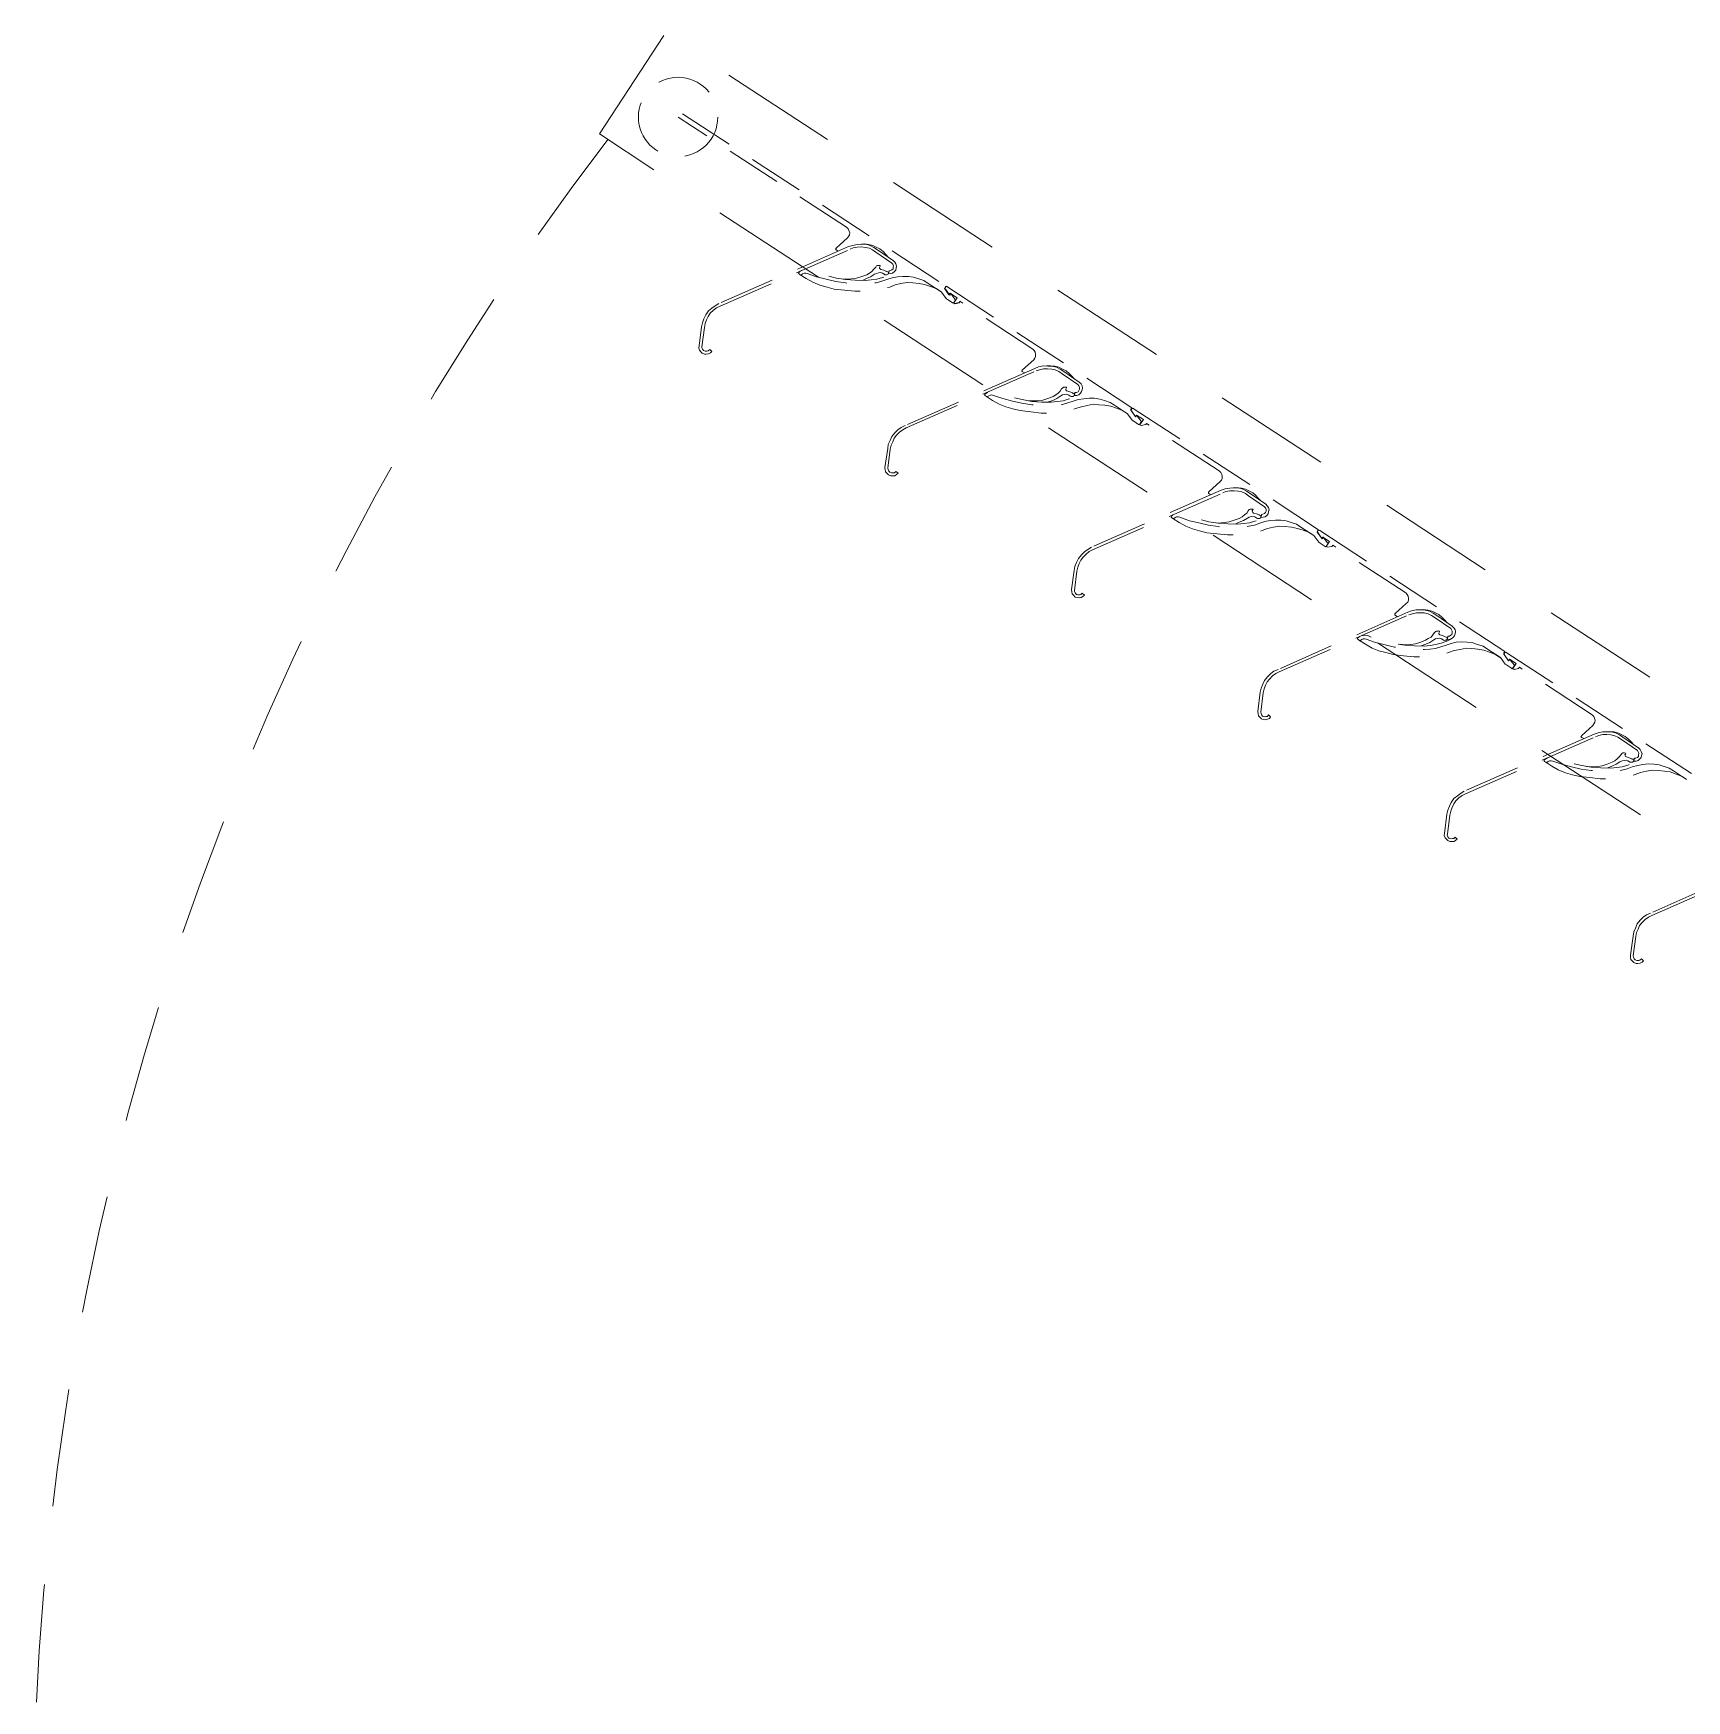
# Model space of a CAD drawing. Header units: centimetres. Extents: x -6341 to 23117, y -10090 to 8065.
# Drawn here: x 4838.4 to 4912.6, y -4067.7 to -3992.8 of the extents above; entities that cross this region are included whole.
import ezdxf

# ---------------------------------------------------------------- set-up
doc = ezdxf.new("R2010")
doc.units = ezdxf.units.CM
doc.header["$LTSCALE"] = 12.7
doc.linetypes.add('Style de ligne -13', pattern=[0.295276, 0.19685, -0.098425])
doc.linetypes.add('Style de ligne -17', pattern=[0.694444, 0.41656, -0.277884])
doc.layers.add('B Général', color=7, linetype='Continuous', lineweight=5)

# ---------------------------------------------------------------- blocks, each defined once
blk = doc.blocks.new('Groupe-199-1')
at = {"layer": 'B Général', "color": 7, "linetype": 'Style de ligne -13', "lineweight": 5}
for p, q in [((4874.889, -4001.529), (4867.325, -3996.582)), ((4867.526, -3996.436), (4879.356, -4004.173)), ((4874.979, -4002.398), (4869.154, -4004.961)), ((4869.208, -4005.073), (4875.051, -4002.52)), ((4876.208, -4002.645), (4876.923, -4003.138)), ((4876.992, -4003.032), (4876.278, -4002.539)), ((4876.797, -4003.485), (4876.763, -4003.615)), ((4879.136, -4004.433), (4878.551, -4004.051)), ((4879.392, -4004.196), (4887.7, -4009.63)), ((4879.367, -4004.737), (4879.136, -4004.433)), ((4879.698, -4004.927), (4879.848, -4004.697)), ((4879.698, -4004.927), (4879.848, -4004.697)), ((4883.25, -4006.998), (4879.973, -4004.855)), ((4868.377, -4005.996), (4868.267, -4006.86)), ((4868.396, -4006.894), (4868.506, -4006.03)), ((4868.838, -4007.107), (4868.744, -4007.02)), ((4883.34, -4007.866), (4877.515, -4010.43)), ((4877.569, -4010.541), (4883.394, -4007.977)), ((4885.336, -4008.489), (4884.639, -4008.007)), ((4884.569, -4008.114), (4885.266, -4008.595)), ((4882.983, -4009.302), (4883.218, -4009.329)), ((4885.14, -4008.942), (4885.124, -4009.083)), ((4887.497, -4009.902), (4886.912, -4009.52)), ((4887.711, -4010.194), (4887.497, -4009.902)), ((4887.753, -4009.665), (4896.079, -4015.11)), ((4888.059, -4010.396), (4888.21, -4010.166)), ((4891.611, -4012.467), (4888.352, -4010.335)), ((4876.738, -4011.464), (4876.61, -4012.317)), ((4876.74, -4012.351), (4876.849, -4011.487)), ((4877.2, -4012.576), (4877.105, -4012.488)), ((4891.701, -4013.335), (4885.876, -4015.899)), ((4885.93, -4016.01), (4891.773, -4013.457)), ((4892.93, -4013.582), (4893.645, -4014.075)), ((4893.715, -4013.969), (4893, -4013.476)), ((4893.519, -4014.422), (4893.503, -4014.563)), ((4895.858, -4015.371), (4895.273, -4014.988)), ((4896.09, -4015.674), (4895.858, -4015.371)), ((4896.132, -4015.145), (4904.44, -4020.579)), ((4896.42, -4015.865), (4896.571, -4015.634)), ((4899.99, -4017.947), (4896.713, -4015.803)), ((4885.099, -4016.933), (4884.989, -4017.797)), ((4885.118, -4017.831), (4885.228, -4016.967)), ((4885.561, -4018.044), (4885.466, -4017.957)), ((4900.08, -4018.815), (4894.255, -4021.379)), ((4894.309, -4021.49), (4900.134, -4018.926)), ((4901.309, -4019.062), (4902.006, -4019.544)), ((4902.076, -4019.437), (4901.379, -4018.956)), ((4901.88, -4019.891), (4901.864, -4020.032)), ((4904.237, -4020.851), (4903.652, -4020.468)), ((4904.493, -4020.614), (4912.819, -4026.059)), ((4904.451, -4021.142), (4904.237, -4020.851)), ((4904.799, -4021.345), (4904.949, -4021.114)), ((4908.351, -4023.415), (4905.092, -4021.283)), ((4893.46, -4022.401), (4893.35, -4023.265)), ((4893.48, -4023.299), (4893.589, -4022.435)), ((4893.922, -4023.513), (4893.827, -4023.426)), ((4908.441, -4024.283), (4902.616, -4026.847)), ((4902.67, -4026.958), (4908.513, -4024.406)), ((4909.67, -4024.531), (4910.385, -4025.024)), ((4910.455, -4024.917), (4909.74, -4024.425)), ((4910.259, -4025.371), (4910.225, -4025.501)), ((4912.598, -4026.319), (4912.013, -4025.937)), ((4901.839, -4027.882), (4901.729, -4028.746)), ((4901.858, -4028.78), (4901.968, -4027.916)), ((4902.301, -4028.993), (4902.206, -4028.906)), ((4916.802, -4029.752), (4910.977, -4032.316)), ((4911.031, -4032.427), (4916.856, -4029.863)), ((4910.2, -4033.35), (4910.072, -4034.202)), ((4910.202, -4034.237), (4910.312, -4033.373)), ((4910.662, -4034.461), (4910.567, -4034.374))]:
    blk.add_line(p, q, dxfattribs=at)
at = {"layer": 'B Général', "color": 7, "linetype": 'Style de ligne -13', "lineweight": 5, "flags": 128}
for points in [[(4874.517, -4002.601), (4874.428, -4002.543), (4874.393, -4002.52), (4874.416, -4002.485), (4874.428, -4002.467), (4874.928, -4002.01), (4874.975, -4001.94), (4875.021, -4001.869), (4875.032, -4001.775), (4874.996, -4001.675), (4874.966, -4001.605), (4874.889, -4001.529)], [(4876.278, -4002.539), (4876.118, -4002.435), (4875.947, -4002.348), (4875.753, -4002.297), (4875.553, -4002.293), (4875.371, -4002.3), (4875.166, -4002.343), (4874.979, -4002.398)], [(4875.051, -4002.52), (4875.191, -4002.46), (4875.367, -4002.423), (4875.549, -4002.416), (4875.737, -4002.438), (4875.913, -4002.477), (4876.049, -4002.541), (4876.208, -4002.645)], [(4876.762, -4002.881), (4876.661, -4002.764), (4876.525, -4002.625), (4876.377, -4002.503), (4876.224, -4002.428), (4876.07, -4002.353), (4875.876, -4002.302), (4875.688, -4002.28), (4875.524, -4002.299)], [(4878.551, -4004.051), (4878.356, -4003.924), (4878.127, -4003.849), (4877.897, -4003.775), (4877.662, -4003.748), (4877.415, -4003.738), (4877.175, -4003.758), (4876.94, -4003.807), (4876.694, -4003.874), (4876.466, -4003.952), (4876.22, -4004.019), (4875.968, -4004.056), (4875.727, -4004.076), (4875.281, -4004.062), (4874.846, -4004.031), (4874.406, -4003.97), (4873.97, -4003.862), (4873.535, -4003.755), (4873.123, -4003.611), (4873.058, -4003.594), (4872.982, -4003.595), (4872.911, -4003.625), (4872.859, -4003.667), (4872.847, -4003.684), (4872.812, -4003.661), (4872.759, -4003.626), (4872.741, -4003.615), (4872.735, -4003.585), (4872.746, -4003.568), (4872.811, -4003.508), (4872.892, -4003.461), (4872.998, -4003.454), (4873.086, -4003.436), (4873.18, -4003.447), (4873.58, -4003.607), (4873.998, -4003.704), (4874.434, -4003.811), (4874.845, -4003.878), (4875.28, -4003.909), (4875.726, -4003.923), (4875.996, -4003.897), (4876.248, -4003.86), (4876.494, -4003.793), (4876.734, -4003.697), (4876.968, -4003.572)], [(4874.639, -4003.845), (4874.857, -4003.86), (4875.115, -4003.852), (4875.338, -4003.821), (4875.566, -4003.743), (4875.794, -4003.664), (4875.917, -4003.593), (4876.022, -4003.51), (4876.109, -4003.415), (4876.196, -4003.32)], [(4876.196, -4003.32), (4876.231, -4003.267), (4876.272, -4003.243), (4876.348, -4003.243), (4876.395, -4003.248), (4876.395, -4003.248), (4876.401, -4003.277), (4876.367, -4003.33), (4876.373, -4003.36), (4876.397, -4003.401), (4876.432, -4003.424), (4876.562, -4003.458), (4876.679, -4003.51), (4876.697, -4003.521), (4876.744, -4003.527), (4876.762, -4003.538), (4876.75, -4003.556), (4876.768, -4003.568), (4876.763, -4003.615), (4876.71, -4003.656), (4876.681, -4003.662), (4876.604, -4003.663), (4876.587, -4003.651), (4876.569, -4003.64), (4876.498, -4003.593), (4876.416, -4003.565), (4876.328, -4003.583), (4876.24, -4003.602), (4876.14, -4003.638), (4875.965, -4003.751), (4875.784, -4003.835), (4875.603, -4003.918)], [(4876.763, -4003.615), (4876.868, -4003.608), (4876.956, -4003.59), (4877.032, -4003.513), (4877.096, -4003.453), (4877.107, -4003.359), (4877.135, -4003.277), (4877.099, -4003.177), (4877.052, -4003.096), (4876.992, -4003.032)], [(4876.923, -4003.138), (4876.964, -4003.19), (4876.994, -4003.26), (4876.977, -4003.325), (4876.978, -4003.402), (4876.926, -4003.443), (4876.855, -4003.473), (4876.797, -4003.485)], [(4874.338, -4004.305), (4874.014, -4004.22), (4873.691, -4004.135), (4873.373, -4004.003), (4873.078, -4003.835), (4872.812, -4003.661)], [(4879.118, -4004.422), (4878.905, -4004.283), (4878.658, -4004.197), (4878.393, -4004.099), (4878.14, -4004.06), (4877.858, -4004.028), (4877.611, -4004.018), (4877.33, -4004.062), (4877.066, -4004.117), (4876.826, -4004.213), (4876.551, -4004.286), (4876.276, -4004.359), (4876.012, -4004.414), (4875.736, -4004.41), (4875.261, -4004.403), (4874.791, -4004.348), (4874.338, -4004.305)], [(4879.848, -4004.697), (4879.529, -4004.489), (4879.483, -4004.559), (4879.305, -4004.291), (4879.287, -4004.279), (4879.31, -4004.244), (4879.333, -4004.208), (4879.356, -4004.173), (4879.392, -4004.196)], [(4879.709, -4004.91), (4879.756, -4004.839), (4879.767, -4004.821), (4879.755, -4004.763), (4879.565, -4004.512), (4879.519, -4004.583), (4879.305, -4004.291), (4879.287, -4004.279), (4879.31, -4004.244), (4879.356, -4004.173)], [(4879.848, -4004.697), (4879.547, -4004.5), (4879.501, -4004.571), (4879.322, -4004.303), (4879.305, -4004.291), (4879.31, -4004.244), (4879.333, -4004.208), (4879.374, -4004.185), (4879.41, -4004.208)], [(4869.154, -4004.961), (4868.991, -4005.057), (4868.845, -4005.164), (4868.687, -4005.288), (4868.572, -4005.466), (4868.485, -4005.637), (4868.416, -4005.819), (4868.377, -4005.996)], [(4868.506, -4006.03), (4868.546, -4005.853), (4868.603, -4005.688), (4868.678, -4005.535), (4868.771, -4005.393), (4868.91, -4005.257), (4869.056, -4005.15), (4869.208, -4005.073)], [(4879.709, -4004.91), (4879.668, -4004.934), (4879.633, -4004.91), (4879.42, -4004.771), (4879.367, -4004.737)], [(4879.973, -4004.855), (4879.938, -4004.908), (4879.733, -4004.951), (4879.698, -4004.927)], [(4879.991, -4004.866), (4879.956, -4004.919), (4879.751, -4004.962), (4879.698, -4004.927)], [(4868.267, -4006.86), (4868.256, -4006.954), (4868.292, -4007.053), (4868.351, -4007.117), (4868.411, -4007.181), (4868.511, -4007.221), (4868.587, -4007.221), (4868.693, -4007.214), (4868.774, -4007.166), (4868.838, -4007.107)], [(4868.744, -4007.02), (4868.68, -4007.079), (4868.621, -4007.091), (4868.545, -4007.092), (4868.462, -4007.063), (4868.421, -4007.011), (4868.391, -4006.941), (4868.396, -4006.894)], [(4882.878, -4008.07), (4882.772, -4008), (4882.754, -4007.989), (4882.777, -4007.953), (4882.789, -4007.935), (4883.29, -4007.479), (4883.336, -4007.408), (4883.365, -4007.326), (4883.375, -4007.232), (4883.357, -4007.144), (4883.309, -4007.062), (4883.25, -4006.998)], [(4884.639, -4008.007), (4884.479, -4007.903), (4884.308, -4007.817), (4884.114, -4007.765), (4883.915, -4007.761), (4883.715, -4007.757), (4883.51, -4007.8), (4883.34, -4007.866)], [(4883.394, -4007.977), (4883.552, -4007.929), (4883.728, -4007.892), (4883.91, -4007.885), (4884.098, -4007.906), (4884.257, -4007.934), (4884.41, -4008.009), (4884.569, -4008.114)], [(4885.123, -4008.349), (4885.022, -4008.233), (4884.886, -4008.093), (4884.738, -4007.971), (4884.585, -4007.896), (4884.414, -4007.81), (4884.237, -4007.77), (4884.049, -4007.748), (4883.867, -4007.756)], [(4883.218, -4009.329), (4883.476, -4009.321), (4883.699, -4009.29), (4883.927, -4009.211), (4884.156, -4009.133), (4884.278, -4009.061), (4884.383, -4008.978), (4884.47, -4008.884), (4884.54, -4008.777)], [(4884.54, -4008.777), (4884.592, -4008.736), (4884.633, -4008.712), (4884.709, -4008.711), (4884.739, -4008.705), (4884.756, -4008.717), (4884.763, -4008.746), (4884.728, -4008.799), (4884.734, -4008.828), (4884.758, -4008.869), (4884.775, -4008.881), (4884.905, -4008.915), (4885.023, -4008.967), (4885.058, -4008.99), (4885.105, -4008.995), (4885.123, -4009.007), (4885.111, -4009.025), (4885.129, -4009.036), (4885.106, -4009.072), (4885.071, -4009.125), (4885.042, -4009.131), (4884.966, -4009.132), (4884.93, -4009.108), (4884.93, -4009.108), (4884.859, -4009.062), (4884.759, -4009.022), (4884.671, -4009.04), (4884.583, -4009.059), (4884.502, -4009.106), (4884.326, -4009.219), (4884.145, -4009.303), (4883.946, -4009.375)], [(4885.124, -4009.083), (4885.229, -4009.077), (4885.317, -4009.058), (4885.393, -4008.981), (4885.439, -4008.91), (4885.468, -4008.828), (4885.479, -4008.734), (4885.46, -4008.646), (4885.413, -4008.564), (4885.336, -4008.489)], [(4885.266, -4008.595), (4885.308, -4008.647), (4885.338, -4008.717), (4885.338, -4008.794), (4885.321, -4008.858), (4885.287, -4008.912), (4885.216, -4008.942), (4885.14, -4008.942)], [(4886.912, -4009.52), (4886.717, -4009.392), (4886.47, -4009.306), (4886.258, -4009.244), (4886.005, -4009.205), (4885.776, -4009.207), (4885.536, -4009.226), (4885.284, -4009.264), (4885.055, -4009.342), (4884.827, -4009.42), (4884.581, -4009.487), (4884.329, -4009.525), (4884.089, -4009.544), (4883.642, -4009.531), (4883.208, -4009.499), (4882.749, -4009.427), (4882.331, -4009.331), (4881.896, -4009.223), (4881.484, -4009.08), (4881.401, -4009.051), (4881.343, -4009.064), (4881.272, -4009.094), (4881.22, -4009.135), (4881.191, -4009.141), (4881.173, -4009.13), (4881.12, -4009.095), (4881.084, -4009.072), (4881.096, -4009.054), (4881.09, -4009.025), (4881.172, -4008.977), (4881.253, -4008.929), (4881.341, -4008.911), (4881.447, -4008.904), (4881.541, -4008.915), (4881.942, -4009.076), (4882.359, -4009.172), (4882.777, -4009.268), (4883.206, -4009.347), (4883.641, -4009.378), (4884.07, -4009.38), (4884.339, -4009.354), (4884.609, -4009.328), (4884.837, -4009.25), (4885.095, -4009.166), (4885.329, -4009.04)], [(4882.682, -4009.762), (4882.358, -4009.677), (4882.034, -4009.592), (4881.734, -4009.471), (4881.439, -4009.304), (4881.173, -4009.13)], [(4887.479, -4009.89), (4887.249, -4009.74), (4887.002, -4009.654), (4886.754, -4009.568), (4886.484, -4009.518), (4886.219, -4009.496), (4885.955, -4009.475), (4885.691, -4009.53), (4885.428, -4009.586), (4885.17, -4009.67), (4884.912, -4009.754), (4884.637, -4009.827), (4884.356, -4009.871), (4884.098, -4009.879), (4883.622, -4009.871), (4883.152, -4009.817), (4882.682, -4009.762)], [(4888.053, -4010.367), (4888.099, -4010.296), (4888.111, -4010.278), (4888.116, -4010.231), (4887.908, -4009.969), (4887.862, -4010.04), (4887.666, -4009.76), (4887.648, -4009.748), (4887.654, -4009.701), (4887.7, -4009.63)], [(4888.21, -4010.166), (4887.908, -4009.969), (4887.862, -4010.04), (4887.684, -4009.771), (4887.666, -4009.76), (4887.671, -4009.713), (4887.695, -4009.677), (4887.735, -4009.653), (4887.753, -4009.665)], [(4888.053, -4010.367), (4888.03, -4010.402), (4887.994, -4010.379), (4887.782, -4010.24), (4887.711, -4010.194)], [(4877.515, -4010.43), (4877.334, -4010.514), (4877.188, -4010.621), (4877.049, -4010.757), (4876.915, -4010.923), (4876.846, -4011.105), (4876.76, -4011.276), (4876.738, -4011.464)], [(4876.849, -4011.487), (4876.889, -4011.31), (4876.964, -4011.157), (4877.021, -4010.992), (4877.132, -4010.862), (4877.271, -4010.726), (4877.417, -4010.619), (4877.569, -4010.541)], [(4888.352, -4010.335), (4888.317, -4010.388), (4888.112, -4010.431), (4888.059, -4010.396)], [(4876.61, -4012.317), (4876.617, -4012.422), (4876.635, -4012.51), (4876.712, -4012.586), (4876.772, -4012.65), (4876.872, -4012.69), (4876.948, -4012.689), (4877.054, -4012.683), (4877.135, -4012.635), (4877.2, -4012.576)], [(4877.105, -4012.488), (4877.041, -4012.548), (4876.982, -4012.56), (4876.906, -4012.561), (4876.823, -4012.532), (4876.782, -4012.479), (4876.752, -4012.409), (4876.74, -4012.351)], [(4891.239, -4013.538), (4891.15, -4013.48), (4891.133, -4013.469), (4891.138, -4013.422), (4891.15, -4013.404), (4891.651, -4012.948), (4891.715, -4012.888), (4891.743, -4012.806), (4891.754, -4012.712), (4891.736, -4012.624), (4891.688, -4012.542), (4891.611, -4012.467)], [(4893, -4013.476), (4892.84, -4013.372), (4892.669, -4013.285), (4892.475, -4013.234), (4892.276, -4013.23), (4892.094, -4013.237), (4891.889, -4013.28), (4891.701, -4013.335)], [(4892.793, -4013.29), (4892.616, -4013.25), (4892.428, -4013.228), (4892.246, -4013.236)], [(4893.484, -4013.818), (4893.383, -4013.702), (4893.247, -4013.562), (4893.117, -4013.451), (4892.946, -4013.365), (4892.793, -4013.29)], [(4891.773, -4013.457), (4891.913, -4013.397), (4892.089, -4013.361), (4892.289, -4013.365), (4892.459, -4013.375), (4892.635, -4013.415), (4892.789, -4013.49), (4892.93, -4013.582)], [(4893.503, -4014.563), (4893.591, -4014.545), (4893.678, -4014.527), (4893.772, -4014.461), (4893.818, -4014.39), (4893.829, -4014.296), (4893.858, -4014.214), (4893.822, -4014.114), (4893.774, -4014.033), (4893.715, -4013.969)], [(4895.273, -4014.988), (4895.079, -4014.861), (4894.849, -4014.786), (4894.619, -4014.712), (4894.384, -4014.685), (4894.138, -4014.675), (4893.897, -4014.695), (4893.663, -4014.744), (4893.434, -4014.822), (4893.206, -4014.901), (4892.942, -4014.956), (4892.69, -4014.993), (4892.45, -4015.013), (4892.004, -4014.999), (4891.569, -4014.968), (4891.128, -4014.907), (4890.693, -4014.8), (4890.275, -4014.703), (4889.845, -4014.549), (4889.78, -4014.532), (4889.704, -4014.532), (4889.634, -4014.562), (4889.581, -4014.604), (4889.57, -4014.622), (4889.534, -4014.598), (4889.481, -4014.564), (4889.463, -4014.552), (4889.457, -4014.523), (4889.469, -4014.505), (4889.533, -4014.446), (4889.632, -4014.41), (4889.72, -4014.391), (4889.808, -4014.373), (4889.902, -4014.384), (4890.303, -4014.545), (4890.738, -4014.652), (4891.156, -4014.748), (4891.567, -4014.815), (4892.002, -4014.847), (4892.448, -4014.86), (4892.718, -4014.835), (4892.97, -4014.797), (4893.216, -4014.73), (4893.456, -4014.634), (4893.69, -4014.509)], [(4891.06, -4015.242), (4890.737, -4015.157), (4890.413, -4015.072), (4890.113, -4014.951), (4889.818, -4014.784), (4889.534, -4014.598)], [(4891.362, -4014.782), (4891.597, -4014.809), (4891.837, -4014.789), (4892.06, -4014.758), (4892.288, -4014.68), (4892.516, -4014.601), (4892.639, -4014.53), (4892.744, -4014.447), (4892.849, -4014.364), (4892.919, -4014.257)], [(4892.919, -4014.257), (4892.953, -4014.204), (4893.012, -4014.192), (4893.071, -4014.18), (4893.118, -4014.185), (4893.135, -4014.197), (4893.124, -4014.214), (4893.089, -4014.268), (4893.113, -4014.308), (4893.119, -4014.338), (4893.154, -4014.361), (4893.284, -4014.395), (4893.402, -4014.447), (4893.419, -4014.458), (4893.484, -4014.475), (4893.484, -4014.475), (4893.49, -4014.505), (4893.49, -4014.505), (4893.485, -4014.552), (4893.45, -4014.605), (4893.403, -4014.599), (4893.327, -4014.6), (4893.309, -4014.589), (4893.309, -4014.589), (4893.22, -4014.531), (4893.138, -4014.502), (4893.05, -4014.52), (4892.962, -4014.539), (4892.88, -4014.586), (4892.705, -4014.7), (4892.506, -4014.772), (4892.325, -4014.856)], [(4893.645, -4014.075), (4893.687, -4014.127), (4893.717, -4014.198), (4893.717, -4014.274), (4893.7, -4014.339), (4893.648, -4014.38), (4893.578, -4014.41), (4893.519, -4014.422)], [(4895.858, -4015.37), (4895.628, -4015.22), (4895.38, -4015.134), (4895.133, -4015.048), (4894.862, -4014.998), (4894.58, -4014.965), (4894.334, -4014.955), (4894.052, -4014.999), (4893.789, -4015.054), (4893.549, -4015.15), (4893.291, -4015.235), (4893.016, -4015.307), (4892.734, -4015.351), (4892.458, -4015.347), (4891.983, -4015.34), (4891.53, -4015.297), (4891.06, -4015.242)], [(4896.432, -4015.847), (4896.478, -4015.776), (4896.49, -4015.758), (4896.477, -4015.7), (4896.287, -4015.449), (4896.241, -4015.52), (4896.027, -4015.228), (4896.009, -4015.217), (4896.032, -4015.181), (4896.079, -4015.11)], [(4896.571, -4015.634), (4896.269, -4015.437), (4896.223, -4015.508), (4896.045, -4015.24), (4896.027, -4015.228), (4896.032, -4015.181), (4896.056, -4015.146), (4896.096, -4015.122), (4896.132, -4015.145)], [(4885.876, -4015.899), (4885.713, -4015.994), (4885.567, -4016.101), (4885.427, -4016.237), (4885.294, -4016.403), (4885.207, -4016.574), (4885.138, -4016.756), (4885.099, -4016.933)], [(4885.228, -4016.967), (4885.268, -4016.79), (4885.325, -4016.626), (4885.4, -4016.472), (4885.51, -4016.342), (4885.65, -4016.206), (4885.778, -4016.087), (4885.93, -4016.01)], [(4896.432, -4015.847), (4896.391, -4015.871), (4896.373, -4015.859), (4896.143, -4015.709), (4896.09, -4015.674)], [(4896.713, -4015.803), (4896.678, -4015.856), (4896.473, -4015.899), (4896.42, -4015.865)], [(4884.989, -4017.797), (4884.996, -4017.902), (4885.014, -4017.99), (4885.073, -4018.054), (4885.15, -4018.13), (4885.233, -4018.159), (4885.327, -4018.17), (4885.415, -4018.151), (4885.497, -4018.103), (4885.561, -4018.044)], [(4885.466, -4017.957), (4885.402, -4018.016), (4885.343, -4018.028), (4885.267, -4018.029), (4885.202, -4018.012), (4885.143, -4017.948), (4885.113, -4017.878), (4885.118, -4017.831)], [(4899.618, -4019.019), (4899.512, -4018.949), (4899.494, -4018.937), (4899.499, -4018.89), (4899.511, -4018.873), (4900.012, -4018.416), (4900.076, -4018.357), (4900.105, -4018.275), (4900.116, -4018.18), (4900.097, -4018.093), (4900.049, -4018.011), (4899.99, -4017.947)], [(4901.379, -4018.956), (4901.219, -4018.852), (4901.048, -4018.765), (4900.854, -4018.714), (4900.654, -4018.71), (4900.455, -4018.706), (4900.25, -4018.749), (4900.08, -4018.815)], [(4900.134, -4018.926), (4900.292, -4018.878), (4900.468, -4018.841), (4900.65, -4018.833), (4900.82, -4018.844), (4900.996, -4018.883), (4901.15, -4018.958), (4901.309, -4019.062)], [(4901.845, -4019.287), (4901.745, -4019.17), (4901.626, -4019.042), (4901.478, -4018.92), (4901.325, -4018.845), (4901.154, -4018.758), (4900.977, -4018.719), (4900.789, -4018.697), (4900.607, -4018.705)], [(4903.21, -4020.255), (4902.998, -4020.192), (4902.745, -4020.153), (4902.499, -4020.144), (4902.258, -4020.164), (4902.024, -4020.213), (4901.796, -4020.291), (4901.567, -4020.369), (4901.321, -4020.436), (4901.069, -4020.473), (4900.829, -4020.493), (4900.382, -4020.48), (4899.93, -4020.437), (4899.489, -4020.376), (4899.071, -4020.28), (4898.636, -4020.172), (4898.206, -4020.017), (4898.141, -4020), (4898.083, -4020.012), (4898.013, -4020.042), (4897.96, -4020.084), (4897.931, -4020.09), (4897.913, -4020.079), (4897.86, -4020.044), (4897.825, -4020.021), (4897.818, -4019.991), (4897.83, -4019.974), (4897.894, -4019.914), (4897.994, -4019.878), (4898.081, -4019.86), (4898.169, -4019.841), (4898.281, -4019.864), (4898.682, -4020.025), (4899.099, -4020.121), (4899.517, -4020.217), (4899.946, -4020.295), (4900.381, -4020.327), (4900.81, -4020.329), (4901.079, -4020.303), (4901.332, -4020.266), (4901.578, -4020.199), (4901.835, -4020.114), (4902.069, -4019.989)], [(4899.723, -4020.25), (4899.958, -4020.278), (4900.198, -4020.258), (4900.421, -4020.227), (4900.667, -4020.16), (4900.878, -4020.07), (4901, -4019.999), (4901.123, -4019.927), (4901.21, -4019.832), (4901.28, -4019.726)], [(4901.28, -4019.726), (4901.332, -4019.684), (4901.373, -4019.661), (4901.449, -4019.66), (4901.479, -4019.654), (4901.497, -4019.665), (4901.503, -4019.695), (4901.468, -4019.748), (4901.474, -4019.777), (4901.498, -4019.818), (4901.516, -4019.83), (4901.645, -4019.864), (4901.763, -4019.916), (4901.798, -4019.939), (4901.845, -4019.944), (4901.863, -4019.956), (4901.851, -4019.973), (4901.869, -4019.985), (4901.846, -4020.02), (4901.811, -4020.074), (4901.764, -4020.068), (4901.706, -4020.08), (4901.67, -4020.057), (4901.67, -4020.057), (4901.599, -4020.011), (4901.499, -4019.971), (4901.411, -4019.989), (4901.323, -4020.007), (4901.242, -4020.055), (4901.066, -4020.168), (4900.885, -4020.252), (4900.686, -4020.324)], [(4901.864, -4020.032), (4901.969, -4020.025), (4902.04, -4019.995), (4902.133, -4019.93), (4902.179, -4019.859), (4902.208, -4019.777), (4902.219, -4019.683), (4902.2, -4019.595), (4902.153, -4019.513), (4902.076, -4019.437)], [(4902.006, -4019.544), (4902.048, -4019.596), (4902.078, -4019.666), (4902.078, -4019.742), (4902.061, -4019.807), (4902.009, -4019.849), (4901.956, -4019.89), (4901.88, -4019.891)], [(4899.422, -4020.711), (4899.098, -4020.626), (4898.774, -4020.541), (4898.474, -4020.42), (4898.179, -4020.252), (4897.913, -4020.079)], [(4904.219, -4020.839), (4903.989, -4020.689), (4903.742, -4020.603), (4903.494, -4020.517), (4903.224, -4020.466), (4902.959, -4020.445), (4902.695, -4020.424), (4902.431, -4020.479), (4902.168, -4020.534), (4901.91, -4020.619), (4901.652, -4020.703), (4901.377, -4020.776), (4901.096, -4020.82), (4900.82, -4020.816), (4900.344, -4020.809), (4899.892, -4020.766), (4899.422, -4020.711)], [(4903.652, -4020.468), (4903.457, -4020.341), (4903.21, -4020.255)], [(4904.793, -4021.315), (4904.839, -4021.245), (4904.851, -4021.227), (4904.856, -4021.18), (4904.648, -4020.917), (4904.602, -4020.988), (4904.406, -4020.708), (4904.388, -4020.697), (4904.393, -4020.65), (4904.44, -4020.579)], [(4904.949, -4021.114), (4904.648, -4020.917), (4904.602, -4020.988), (4904.406, -4020.708), (4904.388, -4020.697), (4904.411, -4020.661), (4904.434, -4020.626), (4904.475, -4020.602), (4904.493, -4020.614)], [(4894.255, -4021.379), (4894.074, -4021.463), (4893.928, -4021.569), (4893.788, -4021.706), (4893.655, -4021.871), (4893.568, -4022.042), (4893.499, -4022.225), (4893.46, -4022.401)], [(4893.589, -4022.435), (4893.629, -4022.259), (4893.686, -4022.094), (4893.761, -4021.941), (4893.872, -4021.811), (4894.011, -4021.674), (4894.157, -4021.567), (4894.309, -4021.49)], [(4904.793, -4021.315), (4904.769, -4021.351), (4904.734, -4021.328), (4904.504, -4021.177), (4904.451, -4021.142)], [(4905.092, -4021.283), (4905.057, -4021.337), (4904.852, -4021.379), (4904.799, -4021.345)], [(4893.35, -4023.265), (4893.357, -4023.371), (4893.375, -4023.459), (4893.452, -4023.535), (4893.512, -4023.599), (4893.594, -4023.627), (4893.688, -4023.638), (4893.776, -4023.62), (4893.875, -4023.584), (4893.922, -4023.513)], [(4893.827, -4023.426), (4893.781, -4023.496), (4893.704, -4023.497), (4893.646, -4023.509), (4893.563, -4023.481), (4893.522, -4023.428), (4893.492, -4023.358), (4893.48, -4023.299)], [(4907.979, -4024.487), (4907.89, -4024.429), (4907.855, -4024.406), (4907.878, -4024.37), (4907.89, -4024.353), (4908.391, -4023.896), (4908.437, -4023.825), (4908.483, -4023.755), (4908.494, -4023.661), (4908.458, -4023.561), (4908.428, -4023.491), (4908.351, -4023.415)], [(4909.74, -4024.425), (4909.58, -4024.32), (4909.409, -4024.234), (4909.215, -4024.183), (4909.016, -4024.179), (4908.834, -4024.186), (4908.629, -4024.229), (4908.441, -4024.283)], [(4908.513, -4024.406), (4908.653, -4024.346), (4908.829, -4024.309), (4909.011, -4024.302), (4909.199, -4024.324), (4909.375, -4024.363), (4909.511, -4024.427), (4909.67, -4024.531)], [(4910.224, -4024.767), (4910.123, -4024.65), (4909.987, -4024.51), (4909.839, -4024.388), (4909.686, -4024.313), (4909.533, -4024.239), (4909.338, -4024.187), (4909.15, -4024.166), (4908.986, -4024.185)], [(4908.101, -4025.731), (4908.319, -4025.746), (4908.577, -4025.738), (4908.8, -4025.707), (4909.028, -4025.628), (4909.256, -4025.55), (4909.379, -4025.479), (4909.484, -4025.395), (4909.571, -4025.301), (4909.658, -4025.206)], [(4909.658, -4025.206), (4909.693, -4025.153), (4909.734, -4025.129), (4909.81, -4025.128), (4909.857, -4025.134), (4909.857, -4025.134), (4909.864, -4025.163), (4909.829, -4025.216), (4909.835, -4025.246), (4909.859, -4025.287), (4909.894, -4025.31), (4910.024, -4025.344), (4910.142, -4025.396), (4910.159, -4025.407), (4910.206, -4025.413), (4910.224, -4025.424), (4910.212, -4025.442), (4910.23, -4025.454), (4910.225, -4025.501), (4910.172, -4025.542), (4910.143, -4025.548), (4910.067, -4025.549), (4910.049, -4025.537), (4910.031, -4025.526), (4909.96, -4025.479), (4909.878, -4025.451), (4909.79, -4025.469), (4909.702, -4025.488), (4909.603, -4025.524), (4909.427, -4025.637), (4909.246, -4025.72), (4909.065, -4025.804)], [(4910.225, -4025.501), (4910.33, -4025.494), (4910.418, -4025.475), (4910.494, -4025.398), (4910.558, -4025.339), (4910.569, -4025.245), (4910.598, -4025.163), (4910.561, -4025.063), (4910.514, -4024.981), (4910.455, -4024.917)], [(4910.385, -4025.024), (4910.427, -4025.076), (4910.457, -4025.146), (4910.44, -4025.211), (4910.44, -4025.287), (4910.388, -4025.329), (4910.318, -4025.359), (4910.259, -4025.371)], [(4912.013, -4025.937), (4911.818, -4025.809), (4911.589, -4025.735), (4911.359, -4025.661), (4911.124, -4025.634), (4910.877, -4025.624), (4910.637, -4025.644), (4910.402, -4025.693), (4910.157, -4025.759), (4909.928, -4025.838), (4909.682, -4025.905), (4909.43, -4025.942), (4909.19, -4025.962), (4908.743, -4025.948), (4908.309, -4025.917), (4907.868, -4025.856), (4907.432, -4025.748), (4906.997, -4025.64), (4906.585, -4025.497), (4906.52, -4025.48), (4906.444, -4025.481), (4906.374, -4025.511), (4906.321, -4025.552), (4906.309, -4025.57), (4906.274, -4025.547), (4906.221, -4025.512), (4906.203, -4025.501), (4906.197, -4025.471), (4906.209, -4025.454), (4906.273, -4025.394), (4906.354, -4025.347), (4906.46, -4025.34), (4906.548, -4025.321), (4906.642, -4025.332), (4907.043, -4025.493), (4907.46, -4025.589), (4907.896, -4025.697), (4908.307, -4025.764), (4908.742, -4025.795), (4909.188, -4025.809), (4909.458, -4025.783), (4909.71, -4025.746), (4909.956, -4025.679), (4910.196, -4025.583), (4910.43, -4025.458)], [(4907.8, -4026.191), (4907.477, -4026.106), (4907.153, -4026.021), (4906.835, -4025.888), (4906.54, -4025.721), (4906.274, -4025.547)], [(4912.58, -4026.308), (4912.368, -4026.169), (4912.12, -4026.083), (4911.855, -4025.985), (4911.602, -4025.946), (4911.32, -4025.914), (4911.074, -4025.904), (4910.792, -4025.948), (4910.529, -4026.003), (4910.289, -4026.099), (4910.013, -4026.172), (4909.738, -4026.245), (4909.474, -4026.3), (4909.198, -4026.296), (4908.723, -4026.289), (4908.253, -4026.234), (4907.8, -4026.191)], [(4902.616, -4026.847), (4902.453, -4026.943), (4902.307, -4027.05), (4902.15, -4027.174), (4902.034, -4027.351), (4901.947, -4027.522), (4901.878, -4027.705), (4901.839, -4027.882)], [(4901.968, -4027.916), (4902.008, -4027.739), (4902.065, -4027.574), (4902.14, -4027.421), (4902.233, -4027.279), (4902.372, -4027.143), (4902.518, -4027.036), (4902.67, -4026.958)], [(4901.729, -4028.746), (4901.718, -4028.84), (4901.754, -4028.939), (4901.813, -4029.003), (4901.873, -4029.067), (4901.973, -4029.107), (4902.049, -4029.107), (4902.155, -4029.1), (4902.237, -4029.052), (4902.301, -4028.993)], [(4902.206, -4028.906), (4902.142, -4028.965), (4902.083, -4028.977), (4902.007, -4028.978), (4901.924, -4028.949), (4901.883, -4028.897), (4901.853, -4028.827), (4901.858, -4028.78)], [(4910.977, -4032.316), (4910.796, -4032.4), (4910.65, -4032.507), (4910.511, -4032.643), (4910.377, -4032.808), (4910.308, -4032.991), (4910.222, -4033.162), (4910.2, -4033.35)], [(4910.312, -4033.373), (4910.351, -4033.196), (4910.426, -4033.043), (4910.483, -4032.878), (4910.594, -4032.748), (4910.733, -4032.612), (4910.879, -4032.505), (4911.031, -4032.427)], [(4910.072, -4034.202), (4910.079, -4034.308), (4910.098, -4034.396), (4910.174, -4034.472), (4910.234, -4034.536), (4910.334, -4034.576), (4910.41, -4034.575), (4910.516, -4034.568), (4910.598, -4034.521), (4910.662, -4034.461)], [(4910.567, -4034.374), (4910.503, -4034.434), (4910.444, -4034.446), (4910.368, -4034.446), (4910.286, -4034.418), (4910.244, -4034.365), (4910.214, -4034.295), (4910.202, -4034.237)]]:
    blk.add_lwpolyline(points, dxfattribs=at)
blk = doc.blocks.new('Groupe-201-1')
at = {"layer": 'B Général', "color": 7, "linetype": 'Style de ligne -17', "lineweight": 5, "flags": 128}
blk.add_lwpolyline([(4863.79, -3997.343), (4866.745, -3992.826), (5000, -4079.982), (4997.046, -4084.499)], close=True, dxfattribs=at)
at = {"layer": 'B Général', "color": 7, "linetype": 'Style de ligne -13', "lineweight": 5}
blk.add_circle((4867.325, -3996.582), 1.783, dxfattribs=at)
at = {"layer": 'B Général', "color": 7, "linetype": 'Style de ligne -17', "lineweight": 5}
blk.add_arc((4963.252, -4073.59), 124.868, 142.51063, 182.54838, dxfattribs=at)
at = {"layer": 'B Général', "color": 7}
blk.add_blockref('Groupe-199-1', (0, 0), dxfattribs=at)

msp = doc.modelspace()

# ---------------------------------------------------------------- block references
at = {"layer": 'B Général', "color": 7}
msp.add_blockref('Groupe-201-1', (0, 0), dxfattribs=at)

doc.saveas('drawing.dxf')
